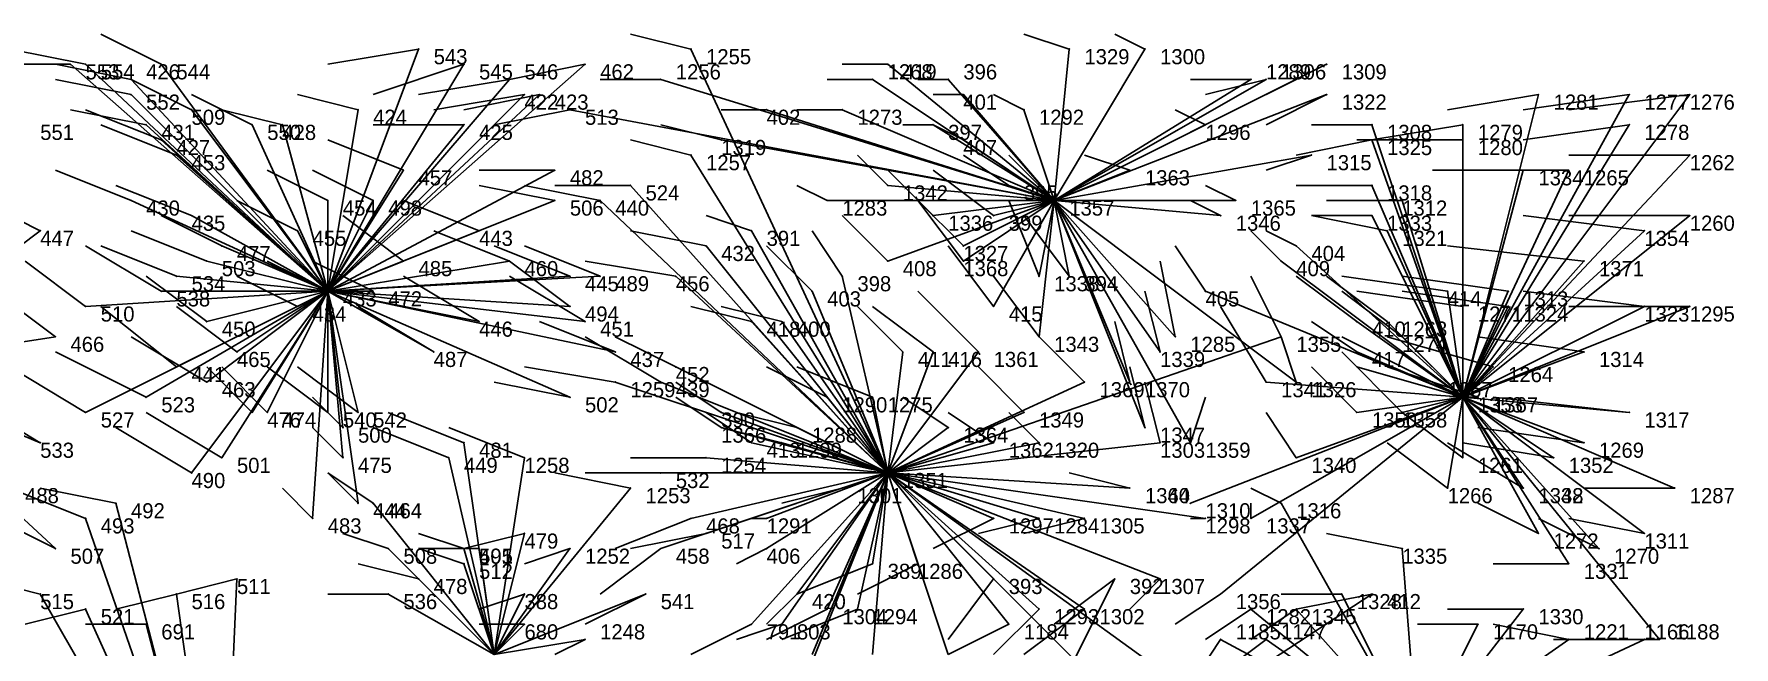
# Model space of a CAD drawing. Extents: x 13.668 to 13.876, y -34.05 to -33.931.
# Drawn here: x 13.7636 to 13.8759, y -33.9715 to -33.931 of the extents above; entities that cross this region are included whole.
import ezdxf

# ---------------------------------------------------------------- set-up
doc = ezdxf.new("R2010")
doc.units = 0
for name, color, linetype in [('Facilities', 3, 'CONTINUOUS'), ('Facilities_lines', 3, 'CONTINUOUS'), ('Normals', 1, 'CONTINUOUS'), ('Source_points', 5, 'CONTINUOUS'), ('Text', 3, 'CONTINUOUS')]:
    doc.layers.add(name, color=color, linetype=linetype)

msp = doc.modelspace()

# ---------------------------------------------------------------- linework, layer by layer
at = {"layer": 'Facilities', "color": 3}
for p in [(13.831, -33.942, -1.213), (13.783, -33.948, -1.215), (13.858, -33.955, -1.212), (13.82, -33.96, -1.213)]:
    msp.add_point(p, dxfattribs=at)
at = {"layer": 'Facilities_lines', "color": 3}
for p, q in [((13.783, -33.948, -1.215), (13.789, -33.932, -1.215)), ((13.82, -33.96, -1.213), (13.807, -33.932, -1.213)), ((13.831, -33.942, -1.213), (13.832, -33.932, -1.213)), ((13.831, -33.942, -1.213), (13.837, -33.932, -1.212)), ((13.783, -33.948, -1.215), (13.766, -33.933, -1.216)), ((13.783, -33.948, -1.215), (13.767, -33.933, -1.216)), ((13.783, -33.948, -1.215), (13.772, -33.933, -1.216)), ((13.783, -33.948, -1.215), (13.8, -33.933, -1.215)), ((13.783, -33.948, -1.215), (13.792, -33.933, -1.215)), ((13.831, -33.942, -1.213), (13.82, -33.933, -1.214)), ((13.831, -33.942, -1.213), (13.849, -33.933, -1.212)), ((13.783, -33.948, -1.215), (13.77, -33.934, -1.216)), ((13.783, -33.948, -1.215), (13.795, -33.934, -1.215)), ((13.831, -33.942, -1.213), (13.805, -33.934, -1.213)), ((13.831, -33.942, -1.213), (13.819, -33.934, -1.213)), ((13.831, -33.942, -1.213), (13.824, -33.934, -1.214)), ((13.831, -33.942, -1.213), (13.844, -33.934, -1.213)), ((13.831, -33.942, -1.213), (13.845, -33.934, -1.212)), ((13.783, -33.948, -1.215), (13.77, -33.935, -1.215)), ((13.783, -33.948, -1.215), (13.796, -33.935, -1.215)), ((13.783, -33.948, -1.215), (13.797, -33.935, -1.215)), ((13.831, -33.942, -1.213), (13.825, -33.935, -1.214)), ((13.831, -33.942, -1.213), (13.849, -33.935, -1.213)), ((13.858, -33.955, -1.212), (13.873, -33.935, -1.212)), ((13.858, -33.955, -1.212), (13.869, -33.935, -1.211)), ((13.858, -33.955, -1.212), (13.863, -33.935, -1.211)), ((13.783, -33.948, -1.215), (13.774, -33.936, -1.216)), ((13.783, -33.948, -1.215), (13.785, -33.936, -1.214)), ((13.831, -33.942, -1.213), (13.799, -33.936, -1.214)), ((13.831, -33.942, -1.213), (13.812, -33.936, -1.214)), ((13.831, -33.942, -1.213), (13.817, -33.936, -1.213)), ((13.831, -33.942, -1.213), (13.829, -33.936, -1.213)), ((13.783, -33.948, -1.215), (13.771, -33.937, -1.216)), ((13.783, -33.948, -1.215), (13.772, -33.938, -1.216)), ((13.783, -33.948, -1.215), (13.778, -33.937, -1.215)), ((13.783, -33.948, -1.215), (13.78, -33.937, -1.215)), ((13.783, -33.948, -1.215), (13.792, -33.937, -1.215)), ((13.831, -33.942, -1.213), (13.809, -33.938, -1.213)), ((13.831, -33.942, -1.213), (13.823, -33.937, -1.214)), ((13.831, -33.942, -1.213), (13.825, -33.938, -1.214)), ((13.831, -33.942, -1.213), (13.841, -33.937, -1.213)), ((13.858, -33.955, -1.212), (13.852, -33.937, -1.213)), ((13.858, -33.955, -1.212), (13.852, -33.938, -1.213)), ((13.858, -33.955, -1.212), (13.869, -33.937, -1.212)), ((13.858, -33.955, -1.212), (13.858, -33.937, -1.212)), ((13.858, -33.955, -1.212), (13.858, -33.938, -1.213)), ((13.783, -33.948, -1.215), (13.773, -33.939, -1.216)), ((13.82, -33.96, -1.213), (13.807, -33.939, -1.213)), ((13.831, -33.942, -1.213), (13.848, -33.939, -1.213)), ((13.858, -33.955, -1.212), (13.873, -33.939, -1.211)), ((13.783, -33.948, -1.215), (13.788, -33.94, -1.215)), ((13.783, -33.948, -1.215), (13.798, -33.94, -1.215)), ((13.831, -33.942, -1.213), (13.836, -33.94, -1.213)), ((13.858, -33.955, -1.212), (13.865, -33.94, -1.212)), ((13.858, -33.955, -1.212), (13.862, -33.94, -1.212)), ((13.82, -33.96, -1.213), (13.803, -33.941, -1.214)), ((13.831, -33.942, -1.213), (13.82, -33.941, -1.213)), ((13.831, -33.942, -1.213), (13.828, -33.941, -1.214)), ((13.858, -33.955, -1.212), (13.852, -33.941, -1.212)), ((13.783, -33.948, -1.215), (13.77, -33.942, -1.216)), ((13.783, -33.948, -1.215), (13.783, -33.942, -1.215)), ((13.783, -33.948, -1.215), (13.786, -33.942, -1.214)), ((13.783, -33.948, -1.215), (13.798, -33.942, -1.214)), ((13.82, -33.96, -1.213), (13.801, -33.942, -1.214)), ((13.831, -33.942, -1.213), (13.816, -33.942, -1.213)), ((13.831, -33.942, -1.213), (13.82, -33.946, -1.214)), ((13.831, -33.942, -1.213), (13.823, -33.943, -1.213)), ((13.831, -33.942, -1.213), (13.825, -33.945, -1.213)), ((13.831, -33.942, -1.213), (13.825, -33.946, -1.213)), ((13.831, -33.942, -1.213), (13.827, -33.943, -1.214)), ((13.831, -33.942, -1.213), (13.827, -33.949, -1.214)), ((13.831, -33.942, -1.213), (13.83, -33.947, -1.213)), ((13.831, -33.942, -1.213), (13.83, -33.951, -1.213)), ((13.831, -33.942, -1.213), (13.839, -33.951, -1.212)), ((13.831, -33.942, -1.213), (13.838, -33.952, -1.212)), ((13.831, -33.942, -1.213), (13.847, -33.954, -1.212)), ((13.831, -33.942, -1.213), (13.842, -33.943, -1.213)), ((13.831, -33.942, -1.213), (13.837, -33.957, -1.213)), ((13.831, -33.942, -1.213), (13.832, -33.947, -1.214)), ((13.831, -33.942, -1.213), (13.84, -33.958, -1.212)), ((13.831, -33.942, -1.213), (13.843, -33.942, -1.213)), ((13.831, -33.942, -1.213), (13.836, -33.954, -1.213)), ((13.858, -33.955, -1.212), (13.854, -33.942, -1.213)), ((13.783, -33.948, -1.215), (13.774, -33.943, -1.216)), ((13.858, -33.955, -1.212), (13.852, -33.943, -1.213)), ((13.858, -33.955, -1.212), (13.873, -33.943, -1.211)), ((13.752, -33.953, -1.216), (13.764, -33.944, -1.216)), ((13.783, -33.948, -1.215), (13.781, -33.944, -1.215)), ((13.783, -33.948, -1.215), (13.793, -33.944, -1.215)), ((13.82, -33.96, -1.213), (13.811, -33.944, -1.214)), ((13.858, -33.955, -1.212), (13.853, -33.944, -1.212)), ((13.858, -33.955, -1.212), (13.87, -33.944, -1.211)), ((13.783, -33.948, -1.215), (13.776, -33.945, -1.216)), ((13.82, -33.96, -1.213), (13.808, -33.945, -1.214)), ((13.858, -33.955, -1.212), (13.847, -33.945, -1.214)), ((13.783, -33.948, -1.215), (13.773, -33.947, -1.215)), ((13.783, -33.948, -1.215), (13.775, -33.946, -1.215)), ((13.783, -33.948, -1.215), (13.795, -33.946, -1.214)), ((13.783, -33.948, -1.215), (13.788, -33.946, -1.215)), ((13.783, -33.948, -1.215), (13.799, -33.947, -1.214)), ((13.783, -33.948, -1.215), (13.801, -33.947, -1.215)), ((13.82, -33.96, -1.213), (13.806, -33.947, -1.214)), ((13.82, -33.96, -1.213), (13.817, -33.947, -1.214)), ((13.858, -33.955, -1.212), (13.846, -33.946, -1.214)), ((13.858, -33.955, -1.212), (13.866, -33.946, -1.212)), ((13.783, -33.948, -1.215), (13.767, -33.949, -1.216)), ((13.783, -33.948, -1.215), (13.767, -33.956, -1.215)), ((13.783, -33.948, -1.215), (13.771, -33.955, -1.214)), ((13.783, -33.948, -1.215), (13.772, -33.948, -1.215)), ((13.783, -33.948, -1.215), (13.773, -33.953, -1.216)), ((13.783, -33.948, -1.215), (13.774, -33.96, -1.215)), ((13.783, -33.948, -1.215), (13.775, -33.95, -1.215)), ((13.783, -33.948, -1.215), (13.775, -33.954, -1.215)), ((13.783, -33.948, -1.215), (13.776, -33.959, -1.215)), ((13.783, -33.948, -1.215), (13.777, -33.952, -1.215)), ((13.783, -33.948, -1.215), (13.778, -33.956, -1.215)), ((13.783, -33.948, -1.215), (13.779, -33.956, -1.215)), ((13.783, -33.948, -1.215), (13.781, -33.949, -1.216)), ((13.783, -33.948, -1.215), (13.782, -33.963, -1.215)), ((13.783, -33.948, -1.215), (13.802, -33.952, -1.214)), ((13.783, -33.948, -1.215), (13.785, -33.962, -1.215)), ((13.783, -33.948, -1.215), (13.793, -33.95, -1.215)), ((13.783, -33.948, -1.215), (13.8, -33.95, -1.214)), ((13.783, -33.948, -1.215), (13.786, -33.948, -1.215)), ((13.783, -33.948, -1.215), (13.784, -33.959, -1.215)), ((13.783, -33.948, -1.215), (13.79, -33.952, -1.216)), ((13.783, -33.948, -1.215), (13.799, -33.949, -1.215)), ((13.783, -33.948, -1.215), (13.784, -33.957, -1.214)), ((13.783, -33.948, -1.215), (13.799, -33.955, -1.214)), ((13.783, -33.948, -1.215), (13.783, -33.956, -1.215)), ((13.783, -33.948, -1.215), (13.785, -33.956, -1.214)), ((13.82, -33.96, -1.213), (13.815, -33.948, -1.214)), ((13.858, -33.955, -1.212), (13.841, -33.948, -1.214)), ((13.858, -33.955, -1.212), (13.857, -33.948, -1.214)), ((13.858, -33.955, -1.212), (13.861, -33.948, -1.212)), ((13.858, -33.955, -1.212), (13.858, -33.949, -1.212)), ((13.858, -33.955, -1.212), (13.873, -33.949, -1.211)), ((13.858, -33.955, -1.212), (13.87, -33.949, -1.211)), ((13.858, -33.955, -1.212), (13.861, -33.949, -1.213)), ((13.82, -33.96, -1.213), (13.811, -33.95, -1.214)), ((13.82, -33.96, -1.213), (13.813, -33.95, -1.214)), ((13.858, -33.955, -1.212), (13.851, -33.95, -1.214)), ((13.858, -33.955, -1.212), (13.853, -33.95, -1.212)), ((13.752, -33.953, -1.216), (13.765, -33.951, -1.216)), ((13.82, -33.96, -1.213), (13.846, -33.951, -1.211)), ((13.858, -33.955, -1.212), (13.854, -33.951, -1.212)), ((13.82, -33.96, -1.213), (13.823, -33.952, -1.214)), ((13.82, -33.96, -1.213), (13.821, -33.952, -1.214)), ((13.82, -33.96, -1.213), (13.826, -33.952, -1.212)), ((13.858, -33.955, -1.212), (13.851, -33.952, -1.214)), ((13.858, -33.955, -1.212), (13.866, -33.952, -1.211)), ((13.752, -33.953, -1.216), (13.765, -33.965, -1.215)), ((13.752, -33.953, -1.216), (13.764, -33.958, -1.215)), ((13.82, -33.96, -1.213), (13.806, -33.953, -1.214)), ((13.858, -33.955, -1.212), (13.86, -33.953, -1.212)), ((13.82, -33.96, -1.213), (13.802, -33.954, -1.213)), ((13.82, -33.96, -1.213), (13.805, -33.954, -1.214)), ((13.82, -33.96, -1.213), (13.833, -33.954, -1.212)), ((13.858, -33.955, -1.212), (13.845, -33.954, -1.213)), ((13.858, -33.955, -1.212), (13.856, -33.954, -1.212)), ((13.82, -33.96, -1.213), (13.809, -33.956, -1.214)), ((13.82, -33.96, -1.213), (13.816, -33.955, -1.213)), ((13.82, -33.96, -1.213), (13.819, -33.955, -1.212)), ((13.82, -33.96, -1.213), (13.829, -33.956, -1.213)), ((13.858, -33.955, -1.212), (13.84, -33.962, -1.213)), ((13.858, -33.955, -1.212), (13.842, -33.968, -1.213)), ((13.858, -33.955, -1.212), (13.844, -33.963, -1.213)), ((13.858, -33.955, -1.212), (13.847, -33.959, -1.213)), ((13.858, -33.955, -1.212), (13.851, -33.956, -1.213)), ((13.858, -33.955, -1.212), (13.854, -33.956, -1.213)), ((13.858, -33.955, -1.212), (13.857, -33.961, -1.212)), ((13.858, -33.955, -1.212), (13.871, -33.971, -1.211)), ((13.858, -33.955, -1.212), (13.867, -33.965, -1.211)), ((13.858, -33.955, -1.212), (13.863, -33.964, -1.212)), ((13.858, -33.955, -1.212), (13.87, -33.964, -1.211)), ((13.858, -33.955, -1.212), (13.865, -33.966, -1.212)), ((13.858, -33.955, -1.212), (13.862, -33.961, -1.211)), ((13.858, -33.955, -1.212), (13.858, -33.959, -1.212)), ((13.858, -33.955, -1.212), (13.866, -33.958, -1.212)), ((13.858, -33.955, -1.212), (13.872, -33.961, -1.212)), ((13.858, -33.955, -1.212), (13.869, -33.956, -1.212)), ((13.858, -33.955, -1.212), (13.862, -33.961, -1.212)), ((13.858, -33.955, -1.212), (13.864, -33.959, -1.212)), ((13.858, -33.955, -1.212), (13.859, -33.955, -1.211)), ((13.82, -33.96, -1.213), (13.809, -33.957, -1.213)), ((13.82, -33.96, -1.213), (13.814, -33.957, -1.213)), ((13.82, -33.96, -1.213), (13.824, -33.957, -1.213)), ((13.794, -33.972, -1.214), (13.792, -33.958, -1.214)), ((13.82, -33.96, -1.213), (13.811, -33.958, -1.214)), ((13.82, -33.96, -1.213), (13.813, -33.958, -1.212)), ((13.82, -33.96, -1.213), (13.838, -33.958, -1.212)), ((13.82, -33.96, -1.213), (13.83, -33.958, -1.212)), ((13.82, -33.96, -1.213), (13.827, -33.958, -1.212)), ((13.794, -33.972, -1.214), (13.791, -33.959, -1.214)), ((13.794, -33.972, -1.214), (13.796, -33.959, -1.213)), ((13.82, -33.96, -1.213), (13.808, -33.959, -1.213)), ((13.82, -33.96, -1.213), (13.805, -33.96, -1.214)), ((13.82, -33.96, -1.213), (13.805, -33.965, -1.214)), ((13.82, -33.96, -1.213), (13.807, -33.963, -1.214)), ((13.82, -33.96, -1.213), (13.808, -33.964, -1.214)), ((13.82, -33.96, -1.213), (13.811, -33.97, -1.214)), ((13.82, -33.96, -1.213), (13.812, -33.965, -1.214)), ((13.82, -33.96, -1.213), (13.812, -33.963, -1.213)), ((13.82, -33.96, -1.213), (13.813, -33.97, -1.214)), ((13.82, -33.96, -1.213), (13.814, -33.968, -1.214)), ((13.82, -33.96, -1.213), (13.814, -33.975, -1.214)), ((13.82, -33.96, -1.213), (13.815, -33.972, -1.214)), ((13.82, -33.96, -1.213), (13.816, -33.969, -1.213)), ((13.82, -33.96, -1.213), (13.817, -33.961, -1.213)), ((13.82, -33.96, -1.213), (13.818, -33.969, -1.212)), ((13.82, -33.96, -1.213), (13.819, -33.966, -1.214)), ((13.82, -33.96, -1.213), (13.819, -33.972, -1.214)), ((13.82, -33.96, -1.213), (13.838, -33.967, -1.212)), ((13.82, -33.96, -1.213), (13.827, -33.967, -1.214)), ((13.82, -33.96, -1.213), (13.824, -33.972, -1.213)), ((13.82, -33.96, -1.213), (13.828, -33.97, -1.213)), ((13.82, -33.96, -1.213), (13.839, -33.979, -1.212)), ((13.82, -33.96, -1.213), (13.838, -33.973, -1.212)), ((13.82, -33.96, -1.213), (13.822, -33.966, -1.213)), ((13.82, -33.96, -1.213), (13.83, -33.969, -1.213)), ((13.82, -33.96, -1.213), (13.836, -33.961, -1.213)), ((13.82, -33.96, -1.213), (13.841, -33.963, -1.212)), ((13.82, -33.96, -1.213), (13.833, -33.969, -1.212)), ((13.82, -33.96, -1.213), (13.833, -33.963, -1.212)), ((13.82, -33.96, -1.213), (13.83, -33.963, -1.212)), ((13.82, -33.96, -1.213), (13.827, -33.963, -1.213)), ((13.82, -33.96, -1.213), (13.836, -33.961, -1.212)), ((13.794, -33.972, -1.214), (13.803, -33.961, -1.213)), ((13.776, -33.989, -1.215), (13.769, -33.962, -1.215)), ((13.794, -33.972, -1.214), (13.786, -33.962, -1.214)), ((13.855, -33.978, -1.212), (13.846, -33.962, -1.212)), ((13.776, -33.989, -1.215), (13.767, -33.963, -1.215)), ((13.794, -33.972, -1.214), (13.787, -33.965, -1.215)), ((13.794, -33.972, -1.214), (13.792, -33.965, -1.215)), ((13.794, -33.972, -1.214), (13.793, -33.965, -1.214)), ((13.794, -33.972, -1.214), (13.796, -33.964, -1.214)), ((13.794, -33.972, -1.214), (13.799, -33.965, -1.213)), ((13.855, -33.978, -1.212), (13.854, -33.965, -1.212)), ((13.794, -33.972, -1.214), (13.792, -33.966, -1.214)), ((13.776, -33.989, -1.215), (13.777, -33.967, -1.214)), ((13.794, -33.972, -1.214), (13.789, -33.967, -1.214)), ((13.826, -33.985, -1.213), (13.835, -33.967, -1.214)), ((13.776, -33.989, -1.215), (13.764, -33.968, -1.216)), ((13.776, -33.989, -1.215), (13.773, -33.968, -1.215)), ((13.794, -33.972, -1.214), (13.787, -33.968, -1.214)), ((13.794, -33.972, -1.214), (13.796, -33.968, -1.218)), ((13.794, -33.972, -1.214), (13.804, -33.968, -1.214)), ((13.826, -33.985, -1.213), (13.852, -33.968, -1.215)), ((13.855, -33.978, -1.212), (13.85, -33.968, -1.211)), ((13.776, -33.989, -1.215), (13.767, -33.969, -1.216)), ((13.855, -33.978, -1.212), (13.844, -33.969, -1.212)), ((13.855, -33.978, -1.212), (13.847, -33.969, -1.211)), ((13.855, -33.978, -1.212), (13.862, -33.969, -1.211)), ((13.776, -33.989, -1.215), (13.771, -33.97, -1.215)), ((13.794, -33.972, -1.214), (13.796, -33.97, -1.214)), ((13.855, -33.978, -1.212), (13.859, -33.97, -1.211)), ((13.794, -33.972, -1.214), (13.8, -33.971, -1.213)), ((13.855, -33.978, -1.212), (13.842, -33.971, -1.212)), ((13.855, -33.978, -1.212), (13.845, -33.971, -1.213)), ((13.855, -33.978, -1.212), (13.87, -33.971, -1.212)), ((13.855, -33.978, -1.212), (13.865, -33.971, -1.212))]:
    msp.add_line(p, q, dxfattribs=at)
at = {"layer": 'Normals', "color": 1}
for p, q in [((13.772, -33.933, -1.216), (13.768, -33.931, -1.116)), ((13.807, -33.932, -1.213), (13.803, -33.931, -1.113)), ((13.832, -33.932, -1.213), (13.829, -33.931, -1.113)), ((13.837, -33.932, -1.212), (13.835, -33.931, -1.112)), ((13.767, -33.933, -1.216), (13.762, -33.932, -1.116)), ((13.789, -33.932, -1.215), (13.783, -33.933, -1.115)), ((13.766, -33.933, -1.216), (13.762, -33.933, -1.116)), ((13.77, -33.934, -1.216), (13.765, -33.933, -1.116)), ((13.792, -33.933, -1.215), (13.786, -33.935, -1.115)), ((13.8, -33.933, -1.215), (13.795, -33.934, -1.115)), ((13.82, -33.933, -1.214), (13.817, -33.933, -1.114)), ((13.849, -33.933, -1.212), (13.845, -33.935, -1.112)), ((13.77, -33.935, -1.215), (13.765, -33.934, -1.115)), ((13.774, -33.936, -1.216), (13.77, -33.934, -1.116)), ((13.795, -33.934, -1.215), (13.789, -33.935, -1.115)), ((13.805, -33.934, -1.213), (13.801, -33.934, -1.113)), ((13.819, -33.934, -1.213), (13.816, -33.934, -1.113)), ((13.824, -33.934, -1.214), (13.822, -33.934, -1.114)), ((13.844, -33.934, -1.213), (13.84, -33.934, -1.113)), ((13.845, -33.934, -1.212), (13.841, -33.935, -1.112)), ((13.778, -33.937, -1.215), (13.774, -33.935, -1.115)), ((13.785, -33.936, -1.214), (13.781, -33.935, -1.114)), ((13.796, -33.935, -1.215), (13.79, -33.936, -1.115)), ((13.797, -33.935, -1.215), (13.792, -33.936, -1.115)), ((13.825, -33.935, -1.214), (13.823, -33.935, -1.114)), ((13.829, -33.936, -1.213), (13.827, -33.935, -1.113)), ((13.849, -33.935, -1.213), (13.845, -33.937, -1.113)), ((13.863, -33.935, -1.211), (13.857, -33.936, -1.111)), ((13.869, -33.935, -1.211), (13.862, -33.936, -1.111)), ((13.873, -33.935, -1.212), (13.865, -33.936, -1.112)), ((13.771, -33.937, -1.216), (13.766, -33.936, -1.116)), ((13.772, -33.938, -1.216), (13.767, -33.936, -1.116)), ((13.78, -33.937, -1.215), (13.776, -33.936, -1.115)), ((13.799, -33.936, -1.214), (13.794, -33.937, -1.114)), ((13.812, -33.936, -1.214), (13.809, -33.936, -1.114)), ((13.817, -33.936, -1.213), (13.814, -33.936, -1.113)), ((13.841, -33.937, -1.213), (13.839, -33.936, -1.113)), ((13.773, -33.939, -1.216), (13.768, -33.937, -1.116)), ((13.788, -33.94, -1.215), (13.783, -33.938, -1.115)), ((13.792, -33.937, -1.215), (13.786, -33.937, -1.115)), ((13.807, -33.939, -1.213), (13.803, -33.938, -1.113)), ((13.809, -33.938, -1.213), (13.805, -33.937, -1.113)), ((13.823, -33.937, -1.214), (13.821, -33.937, -1.114)), ((13.825, -33.938, -1.214), (13.823, -33.937, -1.114)), ((13.852, -33.938, -1.213), (13.847, -33.939, -1.113)), ((13.852, -33.937, -1.213), (13.848, -33.937, -1.113)), ((13.858, -33.938, -1.213), (13.851, -33.938, -1.113)), ((13.858, -33.937, -1.212), (13.852, -33.938, -1.112)), ((13.869, -33.937, -1.212), (13.862, -33.938, -1.112)), ((13.82, -33.941, -1.213), (13.818, -33.939, -1.113)), ((13.828, -33.941, -1.214), (13.825, -33.939, -1.114)), ((13.831, -33.942, -1.213), (13.828, -33.939, -1.113)), ((13.836, -33.94, -1.213), (13.833, -33.939, -1.113)), ((13.848, -33.939, -1.213), (13.845, -33.94, -1.113)), ((13.873, -33.939, -1.211), (13.865, -33.939, -1.111)), ((13.77, -33.942, -1.216), (13.765, -33.94, -1.116)), ((13.783, -33.942, -1.215), (13.779, -33.94, -1.115)), ((13.786, -33.942, -1.214), (13.782, -33.94, -1.114)), ((13.798, -33.94, -1.215), (13.793, -33.94, -1.115)), ((13.823, -33.943, -1.213), (13.82, -33.94, -1.113)), ((13.827, -33.943, -1.214), (13.823, -33.94, -1.114)), ((13.862, -33.94, -1.212), (13.856, -33.94, -1.112)), ((13.865, -33.94, -1.212), (13.858, -33.94, -1.112)), ((13.774, -33.943, -1.216), (13.769, -33.941, -1.116)), ((13.798, -33.942, -1.214), (13.793, -33.941, -1.114)), ((13.801, -33.942, -1.214), (13.796, -33.941, -1.114)), ((13.803, -33.941, -1.214), (13.798, -33.941, -1.114)), ((13.816, -33.942, -1.213), (13.814, -33.941, -1.113)), ((13.843, -33.942, -1.213), (13.841, -33.941, -1.113)), ((13.852, -33.941, -1.212), (13.847, -33.941, -1.112)), ((13.764, -33.944, -1.216), (13.76, -33.942, -1.116)), ((13.781, -33.944, -1.215), (13.777, -33.942, -1.115)), ((13.793, -33.944, -1.215), (13.788, -33.942, -1.115)), ((13.825, -33.945, -1.213), (13.822, -33.942, -1.113)), ((13.825, -33.946, -1.213), (13.822, -33.942, -1.113)), ((13.83, -33.947, -1.213), (13.828, -33.942, -1.113)), ((13.842, -33.943, -1.213), (13.84, -33.942, -1.113)), ((13.854, -33.942, -1.213), (13.849, -33.942, -1.113)), ((13.776, -33.945, -1.216), (13.772, -33.943, -1.116)), ((13.788, -33.946, -1.215), (13.784, -33.943, -1.115)), ((13.811, -33.944, -1.214), (13.808, -33.943, -1.114)), ((13.82, -33.946, -1.214), (13.817, -33.943, -1.114)), ((13.832, -33.947, -1.214), (13.829, -33.943, -1.114)), ((13.853, -33.944, -1.212), (13.848, -33.943, -1.112)), ((13.852, -33.943, -1.213), (13.848, -33.943, -1.113)), ((13.87, -33.944, -1.211), (13.862, -33.943, -1.111)), ((13.873, -33.943, -1.211), (13.865, -33.943, -1.111)), ((13.775, -33.946, -1.215), (13.77, -33.944, -1.115)), ((13.795, -33.946, -1.214), (13.79, -33.944, -1.114)), ((13.808, -33.945, -1.214), (13.803, -33.944, -1.114)), ((13.817, -33.947, -1.214), (13.815, -33.944, -1.114)), ((13.846, -33.946, -1.214), (13.844, -33.944, -1.114)), ((13.847, -33.945, -1.214), (13.845, -33.944, -1.114)), ((13.772, -33.948, -1.215), (13.767, -33.945, -1.115)), ((13.773, -33.947, -1.215), (13.768, -33.945, -1.115)), ((13.799, -33.947, -1.214), (13.794, -33.945, -1.114)), ((13.801, -33.947, -1.215), (13.796, -33.945, -1.115)), ((13.815, -33.948, -1.214), (13.812, -33.945, -1.114)), ((13.827, -33.949, -1.214), (13.824, -33.945, -1.114)), ((13.841, -33.948, -1.214), (13.839, -33.945, -1.114)), ((13.866, -33.946, -1.212), (13.857, -33.945, -1.112)), ((13.767, -33.949, -1.216), (13.763, -33.946, -1.116)), ((13.775, -33.95, -1.215), (13.771, -33.947, -1.115)), ((13.781, -33.949, -1.216), (13.777, -33.947, -1.116)), ((13.783, -33.948, -1.215), (13.779, -33.946, -1.115)), ((13.786, -33.948, -1.215), (13.782, -33.946, -1.115)), ((13.793, -33.95, -1.215), (13.788, -33.947, -1.115)), ((13.799, -33.949, -1.215), (13.795, -33.946, -1.115)), ((13.8, -33.95, -1.214), (13.795, -33.947, -1.114)), ((13.806, -33.947, -1.214), (13.8, -33.946, -1.114)), ((13.83, -33.951, -1.213), (13.827, -33.947, -1.113)), ((13.839, -33.951, -1.212), (13.838, -33.946, -1.112)), ((13.846, -33.951, -1.211), (13.844, -33.947, -1.111)), ((13.851, -33.95, -1.214), (13.847, -33.947, -1.114)), ((13.853, -33.95, -1.212), (13.849, -33.947, -1.112)), ((13.857, -33.948, -1.214), (13.85, -33.947, -1.114)), ((13.861, -33.948, -1.212), (13.854, -33.947, -1.112)), ((13.765, -33.951, -1.216), (13.761, -33.948, -1.116)), ((13.826, -33.952, -1.212), (13.822, -33.948, -1.112)), ((13.838, -33.952, -1.212), (13.837, -33.948, -1.112)), ((13.854, -33.951, -1.212), (13.85, -33.948, -1.112)), ((13.858, -33.949, -1.212), (13.851, -33.948, -1.112)), ((13.861, -33.949, -1.213), (13.854, -33.948, -1.113)), ((13.87, -33.949, -1.211), (13.862, -33.948, -1.111)), ((13.773, -33.953, -1.216), (13.768, -33.949, -1.116)), ((13.777, -33.952, -1.215), (13.773, -33.949, -1.115)), ((13.79, -33.952, -1.216), (13.785, -33.949, -1.116)), ((13.811, -33.95, -1.214), (13.807, -33.949, -1.114)), ((13.813, -33.95, -1.214), (13.809, -33.949, -1.114)), ((13.821, -33.952, -1.214), (13.818, -33.949, -1.114)), ((13.823, -33.952, -1.214), (13.819, -33.949, -1.114)), ((13.845, -33.954, -1.213), (13.842, -33.949, -1.113)), ((13.873, -33.949, -1.211), (13.865, -33.949, -1.111)), ((13.802, -33.952, -1.214), (13.797, -33.95, -1.114)), ((13.836, -33.954, -1.213), (13.835, -33.95, -1.113)), ((13.851, -33.952, -1.214), (13.848, -33.95, -1.114)), ((13.775, -33.954, -1.215), (13.77, -33.951, -1.115)), ((13.805, -33.954, -1.214), (13.8, -33.951, -1.114)), ((13.806, -33.953, -1.214), (13.802, -33.951, -1.114)), ((13.833, -33.954, -1.212), (13.83, -33.951, -1.112)), ((13.847, -33.954, -1.212), (13.846, -33.951, -1.112)), ((13.856, -33.954, -1.212), (13.85, -33.951, -1.112)), ((13.86, -33.953, -1.212), (13.853, -33.951, -1.112)), ((13.866, -33.952, -1.211), (13.859, -33.951, -1.111)), ((13.771, -33.955, -1.214), (13.765, -33.952, -1.114)), ((13.854, -33.956, -1.213), (13.85, -33.952, -1.113)), ((13.767, -33.956, -1.215), (13.762, -33.953, -1.115)), ((13.778, -33.956, -1.215), (13.775, -33.953, -1.115)), ((13.779, -33.956, -1.215), (13.776, -33.953, -1.115)), ((13.783, -33.956, -1.215), (13.779, -33.953, -1.115)), ((13.785, -33.956, -1.214), (13.781, -33.953, -1.114)), ((13.802, -33.954, -1.213), (13.796, -33.953, -1.113)), ((13.816, -33.955, -1.213), (13.812, -33.953, -1.113)), ((13.819, -33.955, -1.212), (13.814, -33.953, -1.112)), ((13.829, -33.956, -1.213), (13.826, -33.953, -1.113)), ((13.837, -33.957, -1.213), (13.836, -33.953, -1.113)), ((13.851, -33.956, -1.213), (13.848, -33.953, -1.113)), ((13.858, -33.955, -1.212), (13.851, -33.953, -1.112)), ((13.859, -33.955, -1.211), (13.853, -33.953, -1.111)), ((13.799, -33.955, -1.214), (13.794, -33.954, -1.114)), ((13.809, -33.956, -1.214), (13.806, -33.954, -1.114)), ((13.838, -33.958, -1.212), (13.837, -33.954, -1.112)), ((13.764, -33.958, -1.215), (13.759, -33.955, -1.115)), ((13.776, -33.959, -1.215), (13.771, -33.956, -1.115)), ((13.784, -33.957, -1.214), (13.782, -33.955, -1.114)), ((13.792, -33.958, -1.214), (13.787, -33.956, -1.114)), ((13.809, -33.957, -1.213), (13.806, -33.955, -1.113)), ((13.811, -33.958, -1.214), (13.808, -33.956, -1.114)), ((13.814, -33.957, -1.213), (13.81, -33.956, -1.113)), ((13.824, -33.957, -1.213), (13.821, -33.955, -1.113)), ((13.827, -33.958, -1.212), (13.824, -33.956, -1.112)), ((13.83, -33.958, -1.212), (13.828, -33.956, -1.112)), ((13.84, -33.958, -1.212), (13.841, -33.955, -1.112)), ((13.847, -33.959, -1.213), (13.845, -33.956, -1.113)), ((13.858, -33.959, -1.212), (13.854, -33.956, -1.112)), ((13.869, -33.956, -1.212), (13.86, -33.955, -1.112)), ((13.774, -33.96, -1.215), (13.769, -33.957, -1.115)), ((13.784, -33.959, -1.215), (13.782, -33.957, -1.115)), ((13.791, -33.959, -1.214), (13.786, -33.957, -1.114)), ((13.796, -33.959, -1.213), (13.791, -33.957, -1.113)), ((13.813, -33.958, -1.212), (13.809, -33.957, -1.112)), ((13.866, -33.958, -1.212), (13.859, -33.957, -1.112)), ((13.857, -33.961, -1.212), (13.853, -33.958, -1.112)), ((13.862, -33.961, -1.211), (13.857, -33.958, -1.111)), ((13.862, -33.961, -1.212), (13.857, -33.958, -1.112)), ((13.864, -33.959, -1.212), (13.858, -33.958, -1.112)), ((13.808, -33.959, -1.213), (13.803, -33.959, -1.113)), ((13.785, -33.962, -1.215), (13.783, -33.96, -1.115)), ((13.786, -33.962, -1.214), (13.783, -33.96, -1.114)), ((13.803, -33.961, -1.213), (13.798, -33.96, -1.113)), ((13.805, -33.96, -1.214), (13.8, -33.96, -1.114)), ((13.82, -33.96, -1.213), (13.815, -33.96, -1.113)), ((13.836, -33.961, -1.213), (13.832, -33.96, -1.113)), ((13.836, -33.961, -1.212), (13.832, -33.96, -1.112)), ((13.767, -33.963, -1.215), (13.762, -33.961, -1.115)), ((13.769, -33.962, -1.215), (13.764, -33.961, -1.115)), ((13.782, -33.963, -1.215), (13.78, -33.961, -1.115)), ((13.817, -33.961, -1.213), (13.813, -33.962, -1.113)), ((13.846, -33.962, -1.212), (13.844, -33.961, -1.112)), ((13.872, -33.961, -1.212), (13.866, -33.961, -1.112)), ((13.84, -33.962, -1.213), (13.84, -33.962, -1.113)), ((13.844, -33.963, -1.213), (13.844, -33.962, -1.113)), ((13.863, -33.964, -1.212), (13.859, -33.962, -1.112)), ((13.765, -33.965, -1.215), (13.761, -33.963, -1.115)), ((13.807, -33.963, -1.214), (13.802, -33.965, -1.114)), ((13.812, -33.963, -1.213), (13.811, -33.963, -1.113)), ((13.827, -33.963, -1.213), (13.823, -33.965, -1.113)), ((13.83, -33.963, -1.212), (13.826, -33.964, -1.112)), ((13.833, -33.963, -1.212), (13.829, -33.964, -1.112)), ((13.841, -33.963, -1.212), (13.84, -33.963, -1.112)), ((13.867, -33.965, -1.211), (13.863, -33.963, -1.111)), ((13.87, -33.964, -1.211), (13.865, -33.963, -1.111)), ((13.787, -33.965, -1.215), (13.784, -33.964, -1.115)), ((13.792, -33.965, -1.215), (13.789, -33.964, -1.115)), ((13.793, -33.965, -1.214), (13.789, -33.965, -1.114)), ((13.792, -33.966, -1.214), (13.789, -33.965, -1.114)), ((13.796, -33.964, -1.214), (13.792, -33.965, -1.114)), ((13.799, -33.965, -1.213), (13.796, -33.966, -1.113)), ((13.805, -33.965, -1.214), (13.801, -33.968, -1.114)), ((13.808, -33.964, -1.214), (13.803, -33.965, -1.114)), ((13.812, -33.965, -1.214), (13.81, -33.966, -1.114)), ((13.854, -33.965, -1.212), (13.849, -33.964, -1.112)), ((13.789, -33.967, -1.214), (13.785, -33.966, -1.114)), ((13.819, -33.966, -1.214), (13.814, -33.968, -1.114)), ((13.822, -33.966, -1.213), (13.818, -33.968, -1.113)), ((13.865, -33.966, -1.212), (13.86, -33.966, -1.112)), ((13.764, -33.968, -1.216), (13.76, -33.967, -1.116)), ((13.777, -33.967, -1.214), (13.773, -33.968, -1.114)), ((13.827, -33.967, -1.214), (13.824, -33.971, -1.114)), ((13.835, -33.967, -1.214), (13.831, -33.97, -1.114)), ((13.838, -33.967, -1.212), (13.836, -33.969, -1.112)), ((13.773, -33.968, -1.215), (13.769, -33.969, -1.115)), ((13.787, -33.968, -1.214), (13.783, -33.968, -1.114)), ((13.796, -33.968, -1.218), (13.793, -33.969, -1.118)), ((13.804, -33.968, -1.214), (13.8, -33.97, -1.114)), ((13.814, -33.968, -1.214), (13.812, -33.97, -1.114)), ((13.842, -33.968, -1.213), (13.839, -33.97, -1.113)), ((13.85, -33.968, -1.211), (13.846, -33.968, -1.111)), ((13.852, -33.968, -1.215), (13.847, -33.969, -1.115)), ((13.767, -33.969, -1.216), (13.763, -33.97, -1.116)), ((13.816, -33.969, -1.213), (13.812, -33.971, -1.113)), ((13.818, -33.969, -1.212), (13.813, -33.971, -1.112)), ((13.83, -33.969, -1.213), (13.827, -33.972, -1.113)), ((13.833, -33.969, -1.212), (13.829, -33.972, -1.112)), ((13.844, -33.969, -1.212), (13.841, -33.971, -1.112)), ((13.847, -33.969, -1.211), (13.844, -33.971, -1.111)), ((13.862, -33.969, -1.211), (13.857, -33.969, -1.111)), ((13.771, -33.97, -1.215), (13.767, -33.97, -1.115)), ((13.796, -33.97, -1.214), (13.793, -33.97, -1.114)), ((13.811, -33.97, -1.214), (13.807, -33.972, -1.114)), ((13.813, -33.97, -1.214), (13.81, -33.971, -1.114)), ((13.828, -33.97, -1.213), (13.824, -33.972, -1.113)), ((13.859, -33.97, -1.211), (13.855, -33.97, -1.111)), ((13.865, -33.971, -1.212), (13.86, -33.97, -1.112)), ((13.8, -33.971, -1.213), (13.798, -33.972, -1.113)), ((13.842, -33.971, -1.212), (13.84, -33.974, -1.112)), ((13.845, -33.971, -1.213), (13.841, -33.974, -1.113)), ((13.87, -33.971, -1.212), (13.864, -33.971, -1.112)), ((13.871, -33.971, -1.211), (13.865, -33.971, -1.111))]:
    msp.add_line(p, q, dxfattribs=at)
at = {"layer": 'Source_points', "color": 5}
for p in [(13.789, -33.932, -1.215), (13.807, -33.932, -1.213), (13.832, -33.932, -1.213), (13.837, -33.932, -1.212), (13.766, -33.933, -1.216), (13.767, -33.933, -1.216), (13.772, -33.933, -1.216), (13.792, -33.933, -1.215), (13.8, -33.933, -1.215), (13.82, -33.933, -1.214), (13.849, -33.933, -1.212), (13.77, -33.934, -1.216), (13.795, -33.934, -1.215), (13.805, -33.934, -1.213), (13.819, -33.934, -1.213), (13.824, -33.934, -1.214), (13.844, -33.934, -1.213), (13.845, -33.934, -1.212), (13.77, -33.935, -1.215), (13.796, -33.935, -1.215), (13.797, -33.935, -1.215), (13.825, -33.935, -1.214), (13.849, -33.935, -1.213), (13.863, -33.935, -1.211), (13.869, -33.935, -1.211), (13.873, -33.935, -1.212), (13.774, -33.936, -1.216), (13.785, -33.936, -1.214), (13.799, -33.936, -1.214), (13.812, -33.936, -1.214), (13.817, -33.936, -1.213), (13.829, -33.936, -1.213), (13.771, -33.937, -1.216), (13.772, -33.938, -1.216), (13.778, -33.937, -1.215), (13.78, -33.937, -1.215), (13.792, -33.937, -1.215), (13.809, -33.938, -1.213), (13.823, -33.937, -1.214), (13.825, -33.938, -1.214), (13.841, -33.937, -1.213), (13.852, -33.937, -1.213), (13.852, -33.938, -1.213), (13.858, -33.937, -1.212), (13.858, -33.938, -1.213), (13.869, -33.937, -1.212), (13.773, -33.939, -1.216), (13.807, -33.939, -1.213), (13.848, -33.939, -1.213), (13.873, -33.939, -1.211), (13.788, -33.94, -1.215), (13.798, -33.94, -1.215), (13.836, -33.94, -1.213), (13.862, -33.94, -1.212), (13.865, -33.94, -1.212), (13.803, -33.941, -1.214), (13.82, -33.941, -1.213), (13.828, -33.941, -1.214), (13.852, -33.941, -1.212), (13.77, -33.942, -1.216), (13.783, -33.942, -1.215), (13.786, -33.942, -1.214), (13.798, -33.942, -1.214), (13.801, -33.942, -1.214), (13.816, -33.942, -1.213), (13.843, -33.942, -1.213), (13.854, -33.942, -1.213), (13.774, -33.943, -1.216), (13.823, -33.943, -1.213), (13.827, -33.943, -1.214), (13.842, -33.943, -1.213), (13.852, -33.943, -1.213), (13.873, -33.943, -1.211), (13.764, -33.944, -1.216), (13.781, -33.944, -1.215), (13.793, -33.944, -1.215), (13.811, -33.944, -1.214), (13.853, -33.944, -1.212), (13.87, -33.944, -1.211), (13.776, -33.945, -1.216), (13.808, -33.945, -1.214), (13.825, -33.945, -1.213), (13.847, -33.945, -1.214), (13.773, -33.947, -1.215), (13.775, -33.946, -1.215), (13.788, -33.946, -1.215), (13.795, -33.946, -1.214), (13.799, -33.947, -1.214), (13.801, -33.947, -1.215), (13.806, -33.947, -1.214), (13.817, -33.947, -1.214), (13.82, -33.946, -1.214), (13.825, -33.946, -1.213), (13.83, -33.947, -1.213), (13.832, -33.947, -1.214), (13.846, -33.946, -1.214), (13.866, -33.946, -1.212), (13.772, -33.948, -1.215), (13.786, -33.948, -1.215), (13.815, -33.948, -1.214), (13.841, -33.948, -1.214), (13.857, -33.948, -1.214), (13.861, -33.948, -1.212), (13.767, -33.949, -1.216), (13.781, -33.949, -1.216), (13.799, -33.949, -1.215), (13.827, -33.949, -1.214), (13.858, -33.949, -1.212), (13.861, -33.949, -1.213), (13.87, -33.949, -1.211), (13.873, -33.949, -1.211), (13.775, -33.95, -1.215), (13.793, -33.95, -1.215), (13.8, -33.95, -1.214), (13.811, -33.95, -1.214), (13.813, -33.95, -1.214), (13.851, -33.95, -1.214), (13.853, -33.95, -1.212), (13.765, -33.951, -1.216), (13.83, -33.951, -1.213), (13.839, -33.951, -1.212), (13.846, -33.951, -1.211), (13.854, -33.951, -1.212), (13.777, -33.952, -1.215), (13.79, -33.952, -1.216), (13.802, -33.952, -1.214), (13.821, -33.952, -1.214), (13.823, -33.952, -1.214), (13.826, -33.952, -1.212), (13.838, -33.952, -1.212), (13.851, -33.952, -1.214), (13.866, -33.952, -1.211), (13.773, -33.953, -1.216), (13.806, -33.953, -1.214), (13.86, -33.953, -1.212), (13.775, -33.954, -1.215), (13.802, -33.954, -1.213), (13.805, -33.954, -1.214), (13.833, -33.954, -1.212), (13.836, -33.954, -1.213), (13.845, -33.954, -1.213), (13.847, -33.954, -1.212), (13.856, -33.954, -1.212), (13.767, -33.956, -1.215), (13.771, -33.955, -1.214), (13.778, -33.956, -1.215), (13.779, -33.956, -1.215), (13.783, -33.956, -1.215), (13.785, -33.956, -1.214), (13.799, -33.955, -1.214), (13.809, -33.956, -1.214), (13.816, -33.955, -1.213), (13.819, -33.955, -1.212), (13.829, -33.956, -1.213), (13.851, -33.956, -1.213), (13.854, -33.956, -1.213), (13.859, -33.955, -1.211), (13.869, -33.956, -1.212), (13.784, -33.957, -1.214), (13.809, -33.957, -1.213), (13.814, -33.957, -1.213), (13.824, -33.957, -1.213), (13.837, -33.957, -1.213), (13.764, -33.958, -1.215), (13.792, -33.958, -1.214), (13.811, -33.958, -1.214), (13.813, -33.958, -1.212), (13.827, -33.958, -1.212), (13.83, -33.958, -1.212), (13.838, -33.958, -1.212), (13.84, -33.958, -1.212), (13.866, -33.958, -1.212), (13.776, -33.959, -1.215), (13.784, -33.959, -1.215), (13.791, -33.959, -1.214), (13.796, -33.959, -1.213), (13.808, -33.959, -1.213), (13.847, -33.959, -1.213), (13.858, -33.959, -1.212), (13.864, -33.959, -1.212), (13.774, -33.96, -1.215), (13.805, -33.96, -1.214), (13.803, -33.961, -1.213), (13.817, -33.961, -1.213), (13.836, -33.961, -1.213), (13.836, -33.961, -1.212), (13.857, -33.961, -1.212), (13.862, -33.961, -1.211), (13.862, -33.961, -1.212), (13.872, -33.961, -1.212), (13.769, -33.962, -1.215), (13.785, -33.962, -1.215), (13.786, -33.962, -1.214), (13.84, -33.962, -1.213), (13.846, -33.962, -1.212), (13.767, -33.963, -1.215), (13.782, -33.963, -1.215), (13.807, -33.963, -1.214), (13.812, -33.963, -1.213), (13.827, -33.963, -1.213), (13.83, -33.963, -1.212), (13.833, -33.963, -1.212), (13.841, -33.963, -1.212), (13.844, -33.963, -1.213), (13.765, -33.965, -1.215), (13.787, -33.965, -1.215), (13.792, -33.965, -1.215), (13.793, -33.965, -1.214), (13.796, -33.964, -1.214), (13.799, -33.965, -1.213), (13.805, -33.965, -1.214), (13.808, -33.964, -1.214), (13.812, -33.965, -1.214), (13.854, -33.965, -1.212), (13.863, -33.964, -1.212), (13.867, -33.965, -1.211), (13.87, -33.964, -1.211), (13.792, -33.966, -1.214), (13.819, -33.966, -1.214), (13.822, -33.966, -1.213), (13.865, -33.966, -1.212), (13.777, -33.967, -1.214), (13.789, -33.967, -1.214), (13.827, -33.967, -1.214), (13.835, -33.967, -1.214), (13.838, -33.967, -1.212), (13.764, -33.968, -1.216), (13.773, -33.968, -1.215), (13.787, -33.968, -1.214), (13.796, -33.968, -1.218), (13.804, -33.968, -1.214), (13.814, -33.968, -1.214), (13.842, -33.968, -1.213), (13.85, -33.968, -1.211), (13.852, -33.968, -1.215), (13.767, -33.969, -1.216), (13.816, -33.969, -1.213), (13.818, -33.969, -1.212), (13.83, -33.969, -1.213), (13.833, -33.969, -1.212), (13.844, -33.969, -1.212), (13.847, -33.969, -1.211), (13.862, -33.969, -1.211), (13.771, -33.97, -1.215), (13.796, -33.97, -1.214), (13.811, -33.97, -1.214), (13.813, -33.97, -1.214), (13.828, -33.97, -1.213), (13.859, -33.97, -1.211), (13.8, -33.971, -1.213), (13.842, -33.971, -1.212), (13.845, -33.971, -1.213), (13.865, -33.971, -1.212), (13.87, -33.971, -1.212), (13.871, -33.971, -1.211)]:
    msp.add_point(p, dxfattribs=at)

# ---------------------------------------------------------------- texts
at = {"layer": 'Text', "color": 3}
for s, p in [('543', (13.79, -33.933, -1.215)), ('1255', (13.808, -33.933, -1.213)), ('1329', (13.833, -33.933, -1.213)), ('1300', (13.838, -33.933, -1.212)), ('553', (13.767, -33.934, -1.216)), ('554', (13.768, -33.934, -1.216)), ('426', (13.771, -33.934, -1.216)), ('544', (13.773, -33.934, -1.216)), ('545', (13.793, -33.934, -1.215)), ('546', (13.796, -33.934, -1.215)), ('462', (13.801, -33.934, -1.215)), ('1256', (13.806, -33.934, -1.213)), ('1268', (13.82, -33.934, -1.213)), ('419', (13.821, -33.934, -1.214)), ('396', (13.825, -33.934, -1.214)), ('1289', (13.845, -33.934, -1.213)), ('1306', (13.846, -33.934, -1.212)), ('1309', (13.85, -33.934, -1.212)), ('552', (13.771, -33.936, -1.215)), ('422', (13.796, -33.936, -1.215)), ('423', (13.798, -33.936, -1.215)), ('401', (13.825, -33.936, -1.214)), ('1322', (13.85, -33.936, -1.213)), ('1281', (13.864, -33.936, -1.211)), ('1277', (13.87, -33.936, -1.211)), ('1276', (13.873, -33.936, -1.212)), ('509', (13.774, -33.937, -1.216)), ('424', (13.786, -33.937, -1.214)), ('513', (13.8, -33.937, -1.214)), ('402', (13.812, -33.937, -1.214)), ('1273', (13.818, -33.937, -1.213)), ('1292', (13.83, -33.937, -1.213)), ('551', (13.764, -33.938, -1.216)), ('431', (13.772, -33.938, -1.216)), ('427', (13.773, -33.939, -1.216)), ('550', (13.779, -33.938, -1.215)), ('428', (13.78, -33.938, -1.215)), ('425', (13.793, -33.938, -1.215)), ('1319', (13.809, -33.939, -1.213)), ('397', (13.824, -33.938, -1.214)), ('407', (13.825, -33.939, -1.214)), ('1296', (13.841, -33.938, -1.213)), ('1308', (13.853, -33.938, -1.213)), ('1325', (13.853, -33.939, -1.213)), ('1279', (13.859, -33.938, -1.212)), ('1280', (13.859, -33.939, -1.213)), ('1278', (13.87, -33.938, -1.212)), ('453', (13.774, -33.94, -1.216)), ('1257', (13.808, -33.94, -1.213)), ('1315', (13.849, -33.94, -1.213)), ('1262', (13.873, -33.94, -1.211)), ('457', (13.789, -33.941, -1.215)), ('482', (13.799, -33.941, -1.215)), ('1363', (13.837, -33.941, -1.213)), ('1334', (13.863, -33.941, -1.212)), ('1265', (13.866, -33.941, -1.212)), ('524', (13.804, -33.942, -1.214)), ('1342', (13.821, -33.942, -1.213)), ('395', (13.829, -33.942, -1.214)), ('1318', (13.853, -33.942, -1.212)), ('430', (13.771, -33.943, -1.216)), ('454', (13.784, -33.943, -1.215)), ('498', (13.787, -33.943, -1.214)), ('506', (13.799, -33.943, -1.214)), ('440', (13.802, -33.943, -1.214)), ('1283', (13.817, -33.943, -1.213)), ('1357', (13.832, -33.943, -1.213)), ('1365', (13.844, -33.943, -1.213)), ('1312', (13.854, -33.943, -1.213)), ('435', (13.774, -33.944, -1.216)), ('1336', (13.824, -33.944, -1.213)), ('399', (13.828, -33.944, -1.214)), ('1346', (13.843, -33.944, -1.213)), ('1333', (13.853, -33.944, -1.213)), ('1260', (13.873, -33.944, -1.211)), ('447', (13.764, -33.945, -1.216)), ('455', (13.782, -33.945, -1.215)), ('443', (13.793, -33.945, -1.215)), ('391', (13.812, -33.945, -1.214)), ('1321', (13.854, -33.945, -1.212)), ('1354', (13.87, -33.945, -1.211)), ('477', (13.777, -33.946, -1.216)), ('432', (13.809, -33.946, -1.214)), ('1327', (13.825, -33.946, -1.213)), ('404', (13.848, -33.946, -1.214)), ('534', (13.774, -33.948, -1.215)), ('503', (13.776, -33.947, -1.215)), ('485', (13.789, -33.947, -1.215)), ('460', (13.796, -33.947, -1.214)), ('445', (13.8, -33.948, -1.214)), ('489', (13.802, -33.948, -1.215)), ('456', (13.806, -33.948, -1.214)), ('398', (13.818, -33.948, -1.214)), ('408', (13.821, -33.947, -1.214)), ('1368', (13.825, -33.947, -1.213)), ('1338', (13.831, -33.948, -1.213)), ('394', (13.833, -33.948, -1.214)), ('409', (13.847, -33.947, -1.214)), ('1371', (13.867, -33.947, -1.212)), ('538', (13.773, -33.949, -1.215)), ('433', (13.784, -33.949, -1.215)), ('472', (13.787, -33.949, -1.215)), ('403', (13.816, -33.949, -1.214)), ('405', (13.841, -33.949, -1.214)), ('414', (13.857, -33.949, -1.214)), ('1313', (13.862, -33.949, -1.212)), ('510', (13.768, -33.95, -1.216)), ('434', (13.782, -33.95, -1.216)), ('494', (13.8, -33.95, -1.215)), ('415', (13.828, -33.95, -1.214)), ('1271', (13.859, -33.95, -1.212)), ('1324', (13.862, -33.95, -1.213)), ('1323', (13.87, -33.95, -1.211)), ('1295', (13.873, -33.95, -1.211)), ('450', (13.776, -33.951, -1.215)), ('446', (13.793, -33.951, -1.215)), ('451', (13.801, -33.951, -1.214)), ('418', (13.812, -33.951, -1.214)), ('400', (13.814, -33.951, -1.214)), ('410', (13.852, -33.951, -1.214)), ('1263', (13.854, -33.951, -1.212)), ('466', (13.766, -33.952, -1.216)), ('1343', (13.831, -33.952, -1.213)), ('1285', (13.84, -33.952, -1.212)), ('1355', (13.847, -33.952, -1.211)), ('1274', (13.854, -33.952, -1.212)), ('465', (13.777, -33.953, -1.215)), ('487', (13.79, -33.953, -1.216)), ('437', (13.803, -33.953, -1.214)), ('411', (13.822, -33.953, -1.214)), ('416', (13.824, -33.953, -1.214)), ('1361', (13.827, -33.953, -1.212)), ('1339', (13.838, -33.953, -1.212)), ('417', (13.852, -33.953, -1.214)), ('1314', (13.867, -33.953, -1.211)), ('441', (13.774, -33.954, -1.216)), ('452', (13.806, -33.954, -1.214)), ('1264', (13.861, -33.954, -1.212)), ('463', (13.776, -33.955, -1.215)), ('1259', (13.803, -33.955, -1.213)), ('439', (13.806, -33.955, -1.214)), ('1369', (13.834, -33.955, -1.212)), ('1370', (13.837, -33.955, -1.213)), ('1341', (13.846, -33.955, -1.213)), ('1326', (13.848, -33.955, -1.212)), ('1267', (13.857, -33.955, -1.212)), ('527', (13.768, -33.957, -1.215)), ('523', (13.772, -33.956, -1.214)), ('476', (13.779, -33.957, -1.215)), ('474', (13.78, -33.957, -1.215)), ('540', (13.784, -33.957, -1.215)), ('542', (13.786, -33.957, -1.214)), ('502', (13.8, -33.956, -1.214)), ('390', (13.809, -33.957, -1.214)), ('1290', (13.817, -33.956, -1.213)), ('1275', (13.82, -33.956, -1.212)), ('1349', (13.83, -33.957, -1.213)), ('1350', (13.852, -33.957, -1.213)), ('1358', (13.854, -33.957, -1.213)), ('1353', (13.859, -33.956, -1.212)), ('1367', (13.86, -33.956, -1.211)), ('1317', (13.87, -33.957, -1.212)), ('500', (13.785, -33.958, -1.214)), ('1366', (13.809, -33.958, -1.213)), ('1288', (13.815, -33.958, -1.213)), ('1364', (13.825, -33.958, -1.213)), ('1347', (13.838, -33.958, -1.213)), ('533', (13.764, -33.959, -1.215)), ('481', (13.793, -33.959, -1.214)), ('413', (13.812, -33.959, -1.214)), ('1299', (13.814, -33.959, -1.212)), ('1362', (13.828, -33.959, -1.212)), ('1320', (13.831, -33.959, -1.212)), ('1303', (13.838, -33.959, -1.212)), ('1359', (13.841, -33.959, -1.212)), ('1269', (13.867, -33.959, -1.212)), ('501', (13.777, -33.96, -1.215)), ('475', (13.785, -33.96, -1.215)), ('449', (13.792, -33.96, -1.214)), ('1258', (13.796, -33.96, -1.213)), ('1254', (13.809, -33.96, -1.213)), ('1340', (13.848, -33.96, -1.213)), ('1261', (13.859, -33.96, -1.212)), ('1352', (13.865, -33.96, -1.212)), ('490', (13.774, -33.961, -1.215)), ('532', (13.806, -33.961, -1.214)), ('1351', (13.821, -33.961, -1.213)), ('488', (13.763, -33.962, -1.215)), ('1253', (13.804, -33.962, -1.213)), ('1301', (13.818, -33.962, -1.213)), ('1344', (13.837, -33.962, -1.213)), ('1360', (13.837, -33.962, -1.212)), ('1266', (13.857, -33.962, -1.212)), ('1348', (13.863, -33.962, -1.211)), ('1332', (13.863, -33.962, -1.212)), ('1287', (13.873, -33.962, -1.212)), ('492', (13.77, -33.963, -1.215)), ('444', (13.786, -33.963, -1.215)), ('464', (13.787, -33.963, -1.214)), ('1310', (13.841, -33.963, -1.213)), ('1316', (13.847, -33.963, -1.212)), ('493', (13.768, -33.964, -1.215)), ('483', (13.783, -33.964, -1.215)), ('468', (13.808, -33.964, -1.214)), ('1291', (13.812, -33.964, -1.213)), ('1297', (13.828, -33.964, -1.213)), ('1284', (13.831, -33.964, -1.212)), ('1305', (13.834, -33.964, -1.212)), ('1298', (13.841, -33.964, -1.212)), ('1337', (13.845, -33.964, -1.213)), ('507', (13.766, -33.966, -1.215)), ('508', (13.788, -33.966, -1.215)), ('491', (13.793, -33.966, -1.214)), ('505', (13.793, -33.966, -1.215)), ('479', (13.796, -33.965, -1.214)), ('1252', (13.8, -33.966, -1.213)), ('458', (13.806, -33.966, -1.214)), ('517', (13.809, -33.965, -1.214)), ('406', (13.812, -33.966, -1.214)), ('1335', (13.854, -33.966, -1.212)), ('1272', (13.864, -33.965, -1.212)), ('1270', (13.868, -33.966, -1.211)), ('1311', (13.87, -33.965, -1.211)), ('512', (13.793, -33.967, -1.214)), ('389', (13.82, -33.967, -1.214)), ('1286', (13.822, -33.967, -1.213)), ('1331', (13.866, -33.967, -1.212)), ('511', (13.777, -33.968, -1.214)), ('478', (13.79, -33.968, -1.214)), ('393', (13.828, -33.968, -1.214)), ('392', (13.836, -33.968, -1.214)), ('1307', (13.838, -33.968, -1.212)), ('515', (13.764, -33.969, -1.216)), ('516', (13.774, -33.969, -1.215)), ('536', (13.788, -33.969, -1.214)), ('388', (13.796, -33.969, -1.218)), ('541', (13.805, -33.969, -1.214)), ('420', (13.815, -33.969, -1.214)), ('1356', (13.843, -33.969, -1.213)), ('1328', (13.851, -33.969, -1.211)), ('412', (13.853, -33.969, -1.215)), ('521', (13.768, -33.97, -1.216)), ('1304', (13.817, -33.97, -1.213)), ('1294', (13.819, -33.97, -1.212)), ('1293', (13.831, -33.97, -1.213)), ('1302', (13.834, -33.97, -1.212)), ('1282', (13.845, -33.97, -1.212)), ('1345', (13.848, -33.97, -1.211)), ('1330', (13.863, -33.97, -1.211)), ('691', (13.772, -33.971, -1.215)), ('680', (13.796, -33.971, -1.214)), ('1248', (13.801, -33.971, -1.213)), ('791', (13.812, -33.971, -1.214)), ('803', (13.814, -33.971, -1.214)), ('1184', (13.829, -33.971, -1.213)), ('1185', (13.843, -33.971, -1.212)), ('1147', (13.846, -33.971, -1.213)), ('1170', (13.86, -33.971, -1.211)), ('1221', (13.866, -33.971, -1.212)), ('1166', (13.87, -33.971, -1.212)), ('1188', (13.872, -33.971, -1.211))]:
    msp.add_text(s, height=0.001, dxfattribs=at).set_placement(p)

doc.saveas('drawing.dxf')
